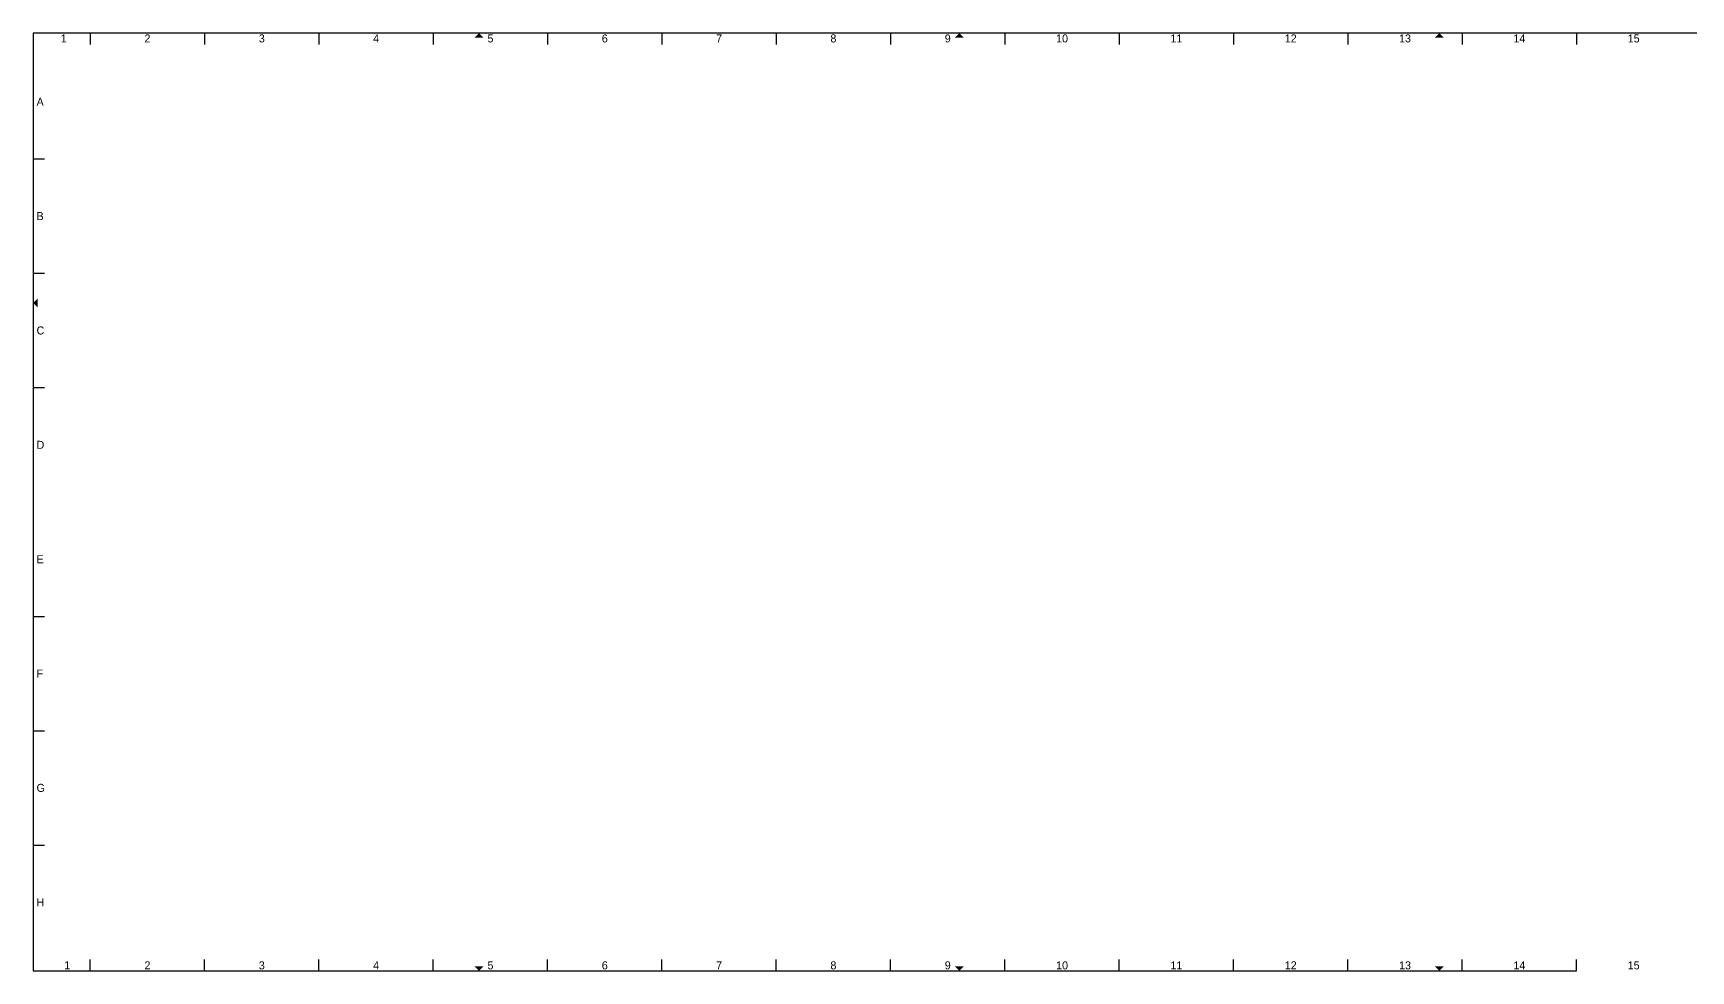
# Model space of a CAD drawing. Extents: x -5 to 1445, y -5 to 405.
# Drawn here: x -5 to 720, y -5 to 405 of the extents above; entities that cross this region are included whole.
import ezdxf
from ezdxf.enums import TextEntityAlignment as Align

# ---------------------------------------------------------------- set-up
doc = ezdxf.new("R2010")
doc.units = 0
doc.layers.add('to-xx-rooster', color=7, linetype='CONTINUOUS', lineweight=25)
doc.layers.add('to-xx-vouwmerk', color=7, linetype='CONTINUOUS', lineweight=18)
doc.styles.add('RTW_ISO', font='iso-rtw.shx')

msp = doc.modelspace()

# ---------------------------------------------------------------- hatches: boundary and pattern name
at = {"layer": 'to-xx-vouwmerk'}
for points in [[(192, 403), (190, 405), (188, 403)], [(402, 403), (400, 405), (398, 403)], [(612, 403), (610, 405), (608, 403)], [(-3, 289), (-5, 287), (-3, 285)], [(188, -3), (190, -5), (192, -3)], [(398, -3), (400, -5), (402, -3)], [(608, -3), (610, -5), (612, -3)]]:
    msp.add_hatch(color=256, dxfattribs=at).paths.add_polyline_path(points)

# ---------------------------------------------------------------- linework, layer by layer
at = {"layer": 'to-xx-rooster'}
for p, q in [((-5, 405), (-5, -5)), ((1445, 405), (-5, 405)), ((20, 405), (20, 400)), ((70, 405), (70, 400)), ((120, 405), (120, 400)), ((170, 405), (170, 400)), ((220, 405), (220, 400)), ((270, 405), (270, 400)), ((320, 405), (320, 400)), ((370, 405), (370, 400)), ((420, 405), (420, 400)), ((470, 405), (470, 400)), ((520, 405), (520, 400)), ((570, 405), (570, 400)), ((620, 405), (620, 400)), ((670, 405), (670, 400)), ((-5, 350), (0, 350)), ((-5, 300), (0, 300)), ((-5, 250), (0, 250)), ((-5, 150), (0, 150)), ((-5, 100), (0, 100)), ((-5, 50), (0, 50)), ((20, -5), (20, 0)), ((70, -5), (70, 0)), ((120, -5), (120, 0)), ((170, -5), (170, 0)), ((220, -5), (220, 0)), ((270, -5), (270, 0)), ((320, -5), (320, 0)), ((370, -5), (370, 0)), ((420, -5), (420, 0)), ((470, -5), (470, 0)), ((520, -5), (520, 0)), ((570, -5), (570, 0)), ((620, -5), (620, 0)), ((670, -5), (670, 0)), ((-5, -5), (670, -5))]:
    msp.add_line(p, q, dxfattribs=at)

# ---------------------------------------------------------------- texts
at = {"layer": 'to-xx-rooster', "style": 'RTW_ISO'}
for s, p in [('1', (8.38, 399.9)), ('2', (45, 399.9)), ('3', (95, 399.9)), ('4', (145, 399.9)), ('5', (195, 399.9)), ('6', (245, 399.9)), ('7', (295, 399.9)), ('8', (345, 399.9)), ('9', (395, 399.9)), ('10', (445, 399.9)), ('11', (495, 399.9)), ('12', (545, 399.9)), ('13', (595, 399.9)), ('14', (645, 399.9)), ('15', (695, 399.9)), ('1', (9.9, -5.4)), ('2', (45, -5.4)), ('3', (95, -5.4)), ('4', (145, -5.4)), ('5', (195, -5.4)), ('6', (245, -5.4)), ('7', (295, -5.4)), ('8', (345, -5.4)), ('9', (395, -5.4)), ('10', (445, -5.4)), ('11', (495, -5.4)), ('12', (545, -5.4)), ('13', (595, -5.4)), ('14', (645, -5.4)), ('15', (695, -5.4))]:
    msp.add_text(s, height=3.5, dxfattribs=at).set_placement(p, align=Align.BOTTOM_CENTER)
for s, p in [('A', (-3.5, 375)), ('B', (-3.5, 325)), ('C', (-3.5, 275)), ('D', (-3.5, 225)), ('E', (-3.5, 175)), ('F', (-3.5, 125)), ('G', (-3.5, 75)), ('H', (-3.5, 25))]:
    msp.add_text(s, height=3.5, dxfattribs=at).set_placement(p, align=Align.MIDDLE_LEFT)

doc.saveas('drawing.dxf')
